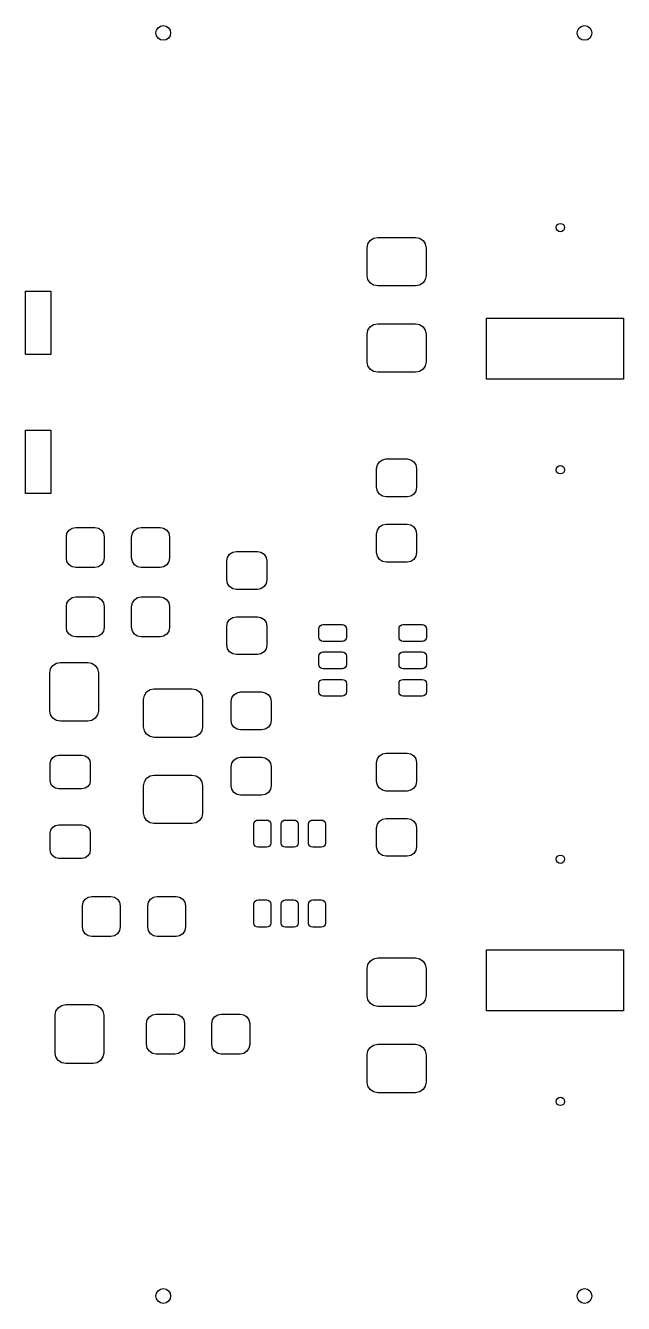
# Model space of a CAD drawing. Extents: x 4.96 to 6.65, y -4.14 to -2.94.
# Drawn here: x 6.089 to 6.648, y -4.138 to -2.943 of the extents above; entities that cross this region are included whole.
import ezdxf

# ---------------------------------------------------------------- set-up
doc = ezdxf.new("R2010")
doc.units = 0
doc.header["$MEASUREMENT"] = 0
doc.layers.add('BLACK', color=7, linetype='CONTINUOUS')

msp = doc.modelspace()

# ---------------------------------------------------------------- linework, layer by layer
at = {"layer": 'BLACK', "linetype": 'CONTINUOUS'}
for p, q in [((6.4116, -3.1438), (6.4148, -3.1417)), ((6.4148, -3.1417), (6.4186, -3.1409)), ((6.4186, -3.1409), (6.454, -3.1409)), ((6.454, -3.1409), (6.4578, -3.1417)), ((6.4578, -3.1417), (6.461, -3.1438)), ((6.4087, -3.1508), (6.4095, -3.147)), ((6.4087, -3.1764), (6.4087, -3.1508)), ((6.4095, -3.147), (6.4116, -3.1438)), ((6.461, -3.1438), (6.4631, -3.147)), ((6.4631, -3.147), (6.4639, -3.1508)), ((6.4639, -3.1508), (6.4639, -3.1764)), ((6.4095, -3.1801), (6.4087, -3.1764)), ((6.4639, -3.1764), (6.4631, -3.1801)), ((6.4116, -3.1833), (6.4095, -3.1801)), ((6.4148, -3.1855), (6.4116, -3.1833)), ((6.4186, -3.1862), (6.4148, -3.1855)), ((6.454, -3.1862), (6.4186, -3.1862)), ((6.4578, -3.1855), (6.454, -3.1862)), ((6.461, -3.1833), (6.4578, -3.1855)), ((6.4631, -3.1801), (6.461, -3.1833)), ((6.0895, -3.2503), (6.0895, -3.1912)), ((6.0895, -3.1912), (6.1131, -3.1912)), ((6.1131, -3.1912), (6.1131, -3.2503)), ((6.4095, -3.2277), (6.4116, -3.2245)), ((6.4116, -3.2245), (6.4148, -3.2224)), ((6.4148, -3.2224), (6.4186, -3.2216)), ((6.4186, -3.2216), (6.454, -3.2216)), ((6.454, -3.2216), (6.4578, -3.2224)), ((6.4578, -3.2224), (6.461, -3.2245)), ((6.461, -3.2245), (6.4631, -3.2277)), ((6.5203, -3.2735), (6.5203, -3.2164)), ((6.5203, -3.2164), (6.6482, -3.2164)), ((6.6482, -3.2164), (6.6482, -3.2735)), ((6.4087, -3.2315), (6.4095, -3.2277)), ((6.4087, -3.2571), (6.4087, -3.2315)), ((6.4631, -3.2277), (6.4639, -3.2315)), ((6.4639, -3.2315), (6.4639, -3.2571)), ((6.1131, -3.2503), (6.0895, -3.2503)), ((6.4095, -3.2608), (6.4087, -3.2571)), ((6.4116, -3.264), (6.4095, -3.2608)), ((6.4631, -3.2608), (6.461, -3.264)), ((6.4639, -3.2571), (6.4631, -3.2608)), ((6.4148, -3.2662), (6.4116, -3.264)), ((6.4186, -3.2669), (6.4148, -3.2662)), ((6.454, -3.2669), (6.4186, -3.2669)), ((6.4578, -3.2662), (6.454, -3.2669)), ((6.461, -3.264), (6.4578, -3.2662)), ((6.6482, -3.2735), (6.5203, -3.2735)), ((6.0895, -3.3802), (6.0895, -3.3211)), ((6.0895, -3.3211), (6.1131, -3.3211)), ((6.1131, -3.3211), (6.1131, -3.3802)), ((6.4176, -3.3569), (6.4183, -3.3535)), ((6.4176, -3.3746), (6.4176, -3.3569)), ((6.4183, -3.3535), (6.4202, -3.3506)), ((6.4202, -3.3506), (6.4231, -3.3487)), ((6.4231, -3.3487), (6.4265, -3.348)), ((6.4265, -3.348), (6.4461, -3.348)), ((6.4461, -3.348), (6.4495, -3.3487)), ((6.4495, -3.3487), (6.4524, -3.3506)), ((6.4524, -3.3506), (6.4543, -3.3535)), ((6.4543, -3.3535), (6.455, -3.3569)), ((6.455, -3.3569), (6.455, -3.3746)), ((6.1131, -3.3802), (6.0895, -3.3802)), ((6.4183, -3.378), (6.4176, -3.3746)), ((6.4202, -3.3809), (6.4183, -3.378)), ((6.4231, -3.3828), (6.4202, -3.3809)), ((6.4524, -3.3809), (6.4495, -3.3828)), ((6.4543, -3.378), (6.4524, -3.3809)), ((6.455, -3.3746), (6.4543, -3.378)), ((6.4265, -3.3835), (6.4231, -3.3828)), ((6.4461, -3.3835), (6.4265, -3.3835)), ((6.4495, -3.3828), (6.4461, -3.3835)), ((6.1282, -3.4175), (6.1302, -3.4146)), ((6.1302, -3.4146), (6.133, -3.4127)), ((6.133, -3.4127), (6.1364, -3.412)), ((6.1364, -3.412), (6.1541, -3.412)), ((6.1541, -3.412), (6.1575, -3.4127)), ((6.1575, -3.4127), (6.1604, -3.4146)), ((6.1604, -3.4146), (6.1623, -3.4175)), ((6.1893, -3.4175), (6.1912, -3.4146)), ((6.1912, -3.4146), (6.1941, -3.4127)), ((6.1941, -3.4127), (6.1974, -3.412)), ((6.1974, -3.412), (6.2152, -3.412)), ((6.2152, -3.412), (6.2185, -3.4127)), ((6.2185, -3.4127), (6.2214, -3.4146)), ((6.2214, -3.4146), (6.2233, -3.4175)), ((6.4176, -3.4179), (6.4183, -3.4145)), ((6.4183, -3.4145), (6.4202, -3.4116)), ((6.4202, -3.4116), (6.4231, -3.4097)), ((6.4231, -3.4097), (6.4265, -3.4091)), ((6.4265, -3.4091), (6.4461, -3.4091)), ((6.4461, -3.4091), (6.4495, -3.4097)), ((6.4495, -3.4097), (6.4524, -3.4116)), ((6.4524, -3.4116), (6.4543, -3.4145)), ((6.4543, -3.4145), (6.455, -3.4179)), ((6.1276, -3.4209), (6.1282, -3.4175)), ((6.1276, -3.4406), (6.1276, -3.4209)), ((6.1623, -3.4175), (6.163, -3.4209)), ((6.163, -3.4209), (6.163, -3.4406)), ((6.1886, -3.4209), (6.1893, -3.4175)), ((6.1886, -3.4406), (6.1886, -3.4209)), ((6.2233, -3.4175), (6.224, -3.4209)), ((6.224, -3.4209), (6.224, -3.4406)), ((6.4176, -3.4356), (6.4176, -3.4179)), ((6.455, -3.4179), (6.455, -3.4356)), ((6.1282, -3.444), (6.1276, -3.4406)), ((6.163, -3.4406), (6.1623, -3.444)), ((6.1893, -3.444), (6.1886, -3.4406)), ((6.224, -3.4406), (6.2233, -3.444)), ((6.2776, -3.4434), (6.2783, -3.44)), ((6.2783, -3.44), (6.2802, -3.4371)), ((6.2802, -3.4371), (6.2831, -3.4352)), ((6.2831, -3.4352), (6.2865, -3.4345)), ((6.2865, -3.4345), (6.3061, -3.4345)), ((6.3061, -3.4345), (6.3095, -3.4352)), ((6.3095, -3.4352), (6.3124, -3.4371)), ((6.3124, -3.4371), (6.3143, -3.44)), ((6.3143, -3.44), (6.315, -3.4434)), ((6.4183, -3.439), (6.4176, -3.4356)), ((6.4202, -3.4419), (6.4183, -3.439)), ((6.4543, -3.439), (6.4524, -3.4419)), ((6.455, -3.4356), (6.4543, -3.439)), ((6.1302, -3.4469), (6.1282, -3.444)), ((6.133, -3.4488), (6.1302, -3.4469)), ((6.1364, -3.4494), (6.133, -3.4488)), ((6.1541, -3.4494), (6.1364, -3.4494)), ((6.1575, -3.4488), (6.1541, -3.4494)), ((6.1604, -3.4469), (6.1575, -3.4488)), ((6.1623, -3.444), (6.1604, -3.4469)), ((6.1912, -3.4469), (6.1893, -3.444)), ((6.1941, -3.4488), (6.1912, -3.4469)), ((6.1974, -3.4494), (6.1941, -3.4488)), ((6.2152, -3.4494), (6.1974, -3.4494)), ((6.2185, -3.4488), (6.2152, -3.4494)), ((6.2214, -3.4469), (6.2185, -3.4488)), ((6.2233, -3.444), (6.2214, -3.4469)), ((6.2776, -3.4611), (6.2776, -3.4434)), ((6.315, -3.4434), (6.315, -3.4611)), ((6.4231, -3.4438), (6.4202, -3.4419)), ((6.4265, -3.4445), (6.4231, -3.4438)), ((6.4461, -3.4445), (6.4265, -3.4445)), ((6.4495, -3.4438), (6.4461, -3.4445)), ((6.4524, -3.4419), (6.4495, -3.4438)), ((6.2783, -3.4645), (6.2776, -3.4611)), ((6.2802, -3.4674), (6.2783, -3.4645)), ((6.3143, -3.4645), (6.3124, -3.4674)), ((6.315, -3.4611), (6.3143, -3.4645)), ((6.133, -3.4777), (6.1364, -3.477)), ((6.1364, -3.477), (6.1541, -3.477)), ((6.1541, -3.477), (6.1575, -3.4777)), ((6.1941, -3.4777), (6.1974, -3.477)), ((6.1974, -3.477), (6.2152, -3.477)), ((6.2152, -3.477), (6.2185, -3.4777)), ((6.2831, -3.4693), (6.2802, -3.4674)), ((6.2865, -3.47), (6.2831, -3.4693)), ((6.3061, -3.47), (6.2865, -3.47)), ((6.3095, -3.4693), (6.3061, -3.47)), ((6.3124, -3.4674), (6.3095, -3.4693)), ((6.1276, -3.4859), (6.1282, -3.4825)), ((6.1276, -3.5056), (6.1276, -3.4859)), ((6.1282, -3.4825), (6.1302, -3.4796)), ((6.1302, -3.4796), (6.133, -3.4777)), ((6.1575, -3.4777), (6.1604, -3.4796)), ((6.1604, -3.4796), (6.1623, -3.4825)), ((6.1623, -3.4825), (6.163, -3.4859)), ((6.163, -3.4859), (6.163, -3.5056)), ((6.1886, -3.4859), (6.1893, -3.4825)), ((6.1886, -3.5056), (6.1886, -3.4859)), ((6.1893, -3.4825), (6.1912, -3.4796)), ((6.1912, -3.4796), (6.1941, -3.4777)), ((6.2185, -3.4777), (6.2214, -3.4796)), ((6.2214, -3.4796), (6.2233, -3.4825)), ((6.2233, -3.4825), (6.224, -3.4859)), ((6.224, -3.4859), (6.224, -3.5056)), ((6.2783, -3.501), (6.2802, -3.4981)), ((6.2802, -3.4981), (6.2831, -3.4962)), ((6.2831, -3.4962), (6.2865, -3.4955)), ((6.2865, -3.4955), (6.3061, -3.4955)), ((6.3061, -3.4955), (6.3095, -3.4962)), ((6.3095, -3.4962), (6.3124, -3.4981)), ((6.3124, -3.4981), (6.3143, -3.501)), ((6.1282, -3.509), (6.1276, -3.5056)), ((6.1302, -3.5119), (6.1282, -3.509)), ((6.133, -3.5138), (6.1302, -3.5119)), ((6.1604, -3.5119), (6.1575, -3.5138)), ((6.1623, -3.509), (6.1604, -3.5119)), ((6.163, -3.5056), (6.1623, -3.509)), ((6.1893, -3.509), (6.1886, -3.5056)), ((6.1912, -3.5119), (6.1893, -3.509)), ((6.1941, -3.5138), (6.1912, -3.5119)), ((6.2214, -3.5119), (6.2185, -3.5138)), ((6.2233, -3.509), (6.2214, -3.5119)), ((6.224, -3.5056), (6.2233, -3.509)), ((6.2776, -3.5044), (6.2783, -3.501)), ((6.2776, -3.5221), (6.2776, -3.5044)), ((6.3143, -3.501), (6.315, -3.5044)), ((6.315, -3.5044), (6.315, -3.5221)), ((6.3637, -3.5068), (6.364, -3.5053)), ((6.3637, -3.5147), (6.3637, -3.5068)), ((6.364, -3.5053), (6.3649, -3.504)), ((6.3649, -3.504), (6.3661, -3.5032)), ((6.3661, -3.5032), (6.3676, -3.5029)), ((6.3676, -3.5029), (6.3854, -3.5029)), ((6.3854, -3.5029), (6.3869, -3.5032)), ((6.3869, -3.5032), (6.3881, -3.504)), ((6.3881, -3.504), (6.389, -3.5053)), ((6.389, -3.5053), (6.3893, -3.5068)), ((6.3893, -3.5068), (6.3893, -3.5147)), ((6.4385, -3.5068), (6.4388, -3.5053)), ((6.4385, -3.5147), (6.4385, -3.5068)), ((6.4388, -3.5053), (6.4397, -3.504)), ((6.4397, -3.504), (6.4409, -3.5032)), ((6.4409, -3.5032), (6.4424, -3.5029)), ((6.4424, -3.5029), (6.4602, -3.5029)), ((6.4602, -3.5029), (6.4617, -3.5032)), ((6.4617, -3.5032), (6.4629, -3.504)), ((6.4629, -3.504), (6.4638, -3.5053)), ((6.4638, -3.5053), (6.4641, -3.5068)), ((6.4641, -3.5068), (6.4641, -3.5147)), ((6.1364, -3.5144), (6.133, -3.5138)), ((6.1541, -3.5144), (6.1364, -3.5144)), ((6.1575, -3.5138), (6.1541, -3.5144)), ((6.1974, -3.5144), (6.1941, -3.5138)), ((6.2152, -3.5144), (6.1974, -3.5144)), ((6.2185, -3.5138), (6.2152, -3.5144)), ((6.2783, -3.5255), (6.2776, -3.5221)), ((6.315, -3.5221), (6.3143, -3.5255)), ((6.364, -3.5162), (6.3637, -3.5147)), ((6.3649, -3.5175), (6.364, -3.5162)), ((6.3661, -3.5183), (6.3649, -3.5175)), ((6.3676, -3.5186), (6.3661, -3.5183)), ((6.3854, -3.5186), (6.3676, -3.5186)), ((6.3869, -3.5183), (6.3854, -3.5186)), ((6.3881, -3.5175), (6.3869, -3.5183)), ((6.389, -3.5162), (6.3881, -3.5175)), ((6.3893, -3.5147), (6.389, -3.5162)), ((6.4388, -3.5162), (6.4385, -3.5147)), ((6.4397, -3.5175), (6.4388, -3.5162)), ((6.4409, -3.5183), (6.4397, -3.5175)), ((6.4424, -3.5186), (6.4409, -3.5183)), ((6.4602, -3.5186), (6.4424, -3.5186)), ((6.4617, -3.5183), (6.4602, -3.5186)), ((6.4629, -3.5175), (6.4617, -3.5183)), ((6.4638, -3.5162), (6.4629, -3.5175)), ((6.4641, -3.5147), (6.4638, -3.5162)), ((6.2802, -3.5284), (6.2783, -3.5255)), ((6.2831, -3.5303), (6.2802, -3.5284)), ((6.2865, -3.531), (6.2831, -3.5303)), ((6.3061, -3.531), (6.2865, -3.531)), ((6.3095, -3.5303), (6.3061, -3.531)), ((6.3124, -3.5284), (6.3095, -3.5303)), ((6.3143, -3.5255), (6.3124, -3.5284)), ((6.3637, -3.5324), (6.364, -3.5309)), ((6.3637, -3.5403), (6.3637, -3.5324)), ((6.364, -3.5309), (6.3649, -3.5296)), ((6.3649, -3.5296), (6.3661, -3.5288)), ((6.3661, -3.5288), (6.3676, -3.5285)), ((6.3676, -3.5285), (6.3854, -3.5285)), ((6.3854, -3.5285), (6.3869, -3.5288)), ((6.3869, -3.5288), (6.3881, -3.5296)), ((6.3881, -3.5296), (6.389, -3.5309)), ((6.389, -3.5309), (6.3893, -3.5324)), ((6.3893, -3.5324), (6.3893, -3.5403)), ((6.4385, -3.5324), (6.4388, -3.5309)), ((6.4385, -3.5403), (6.4385, -3.5324)), ((6.4388, -3.5309), (6.4397, -3.5296)), ((6.4397, -3.5296), (6.4409, -3.5288)), ((6.4409, -3.5288), (6.4424, -3.5285)), ((6.4424, -3.5285), (6.4602, -3.5285)), ((6.4602, -3.5285), (6.4617, -3.5288)), ((6.4617, -3.5288), (6.4629, -3.5296)), ((6.4629, -3.5296), (6.4638, -3.5309)), ((6.4638, -3.5309), (6.4641, -3.5324)), ((6.4641, -3.5324), (6.4641, -3.5403)), ((6.1122, -3.548), (6.1129, -3.5443)), ((6.1122, -3.5835), (6.1122, -3.548)), ((6.1129, -3.5443), (6.1151, -3.5411)), ((6.1151, -3.5411), (6.1183, -3.5389)), ((6.1183, -3.5389), (6.122, -3.5382)), ((6.122, -3.5382), (6.1476, -3.5382)), ((6.1476, -3.5382), (6.1514, -3.5389)), ((6.1514, -3.5389), (6.1546, -3.5411)), ((6.1546, -3.5411), (6.1567, -3.5443)), ((6.1567, -3.5443), (6.1575, -3.548)), ((6.1575, -3.548), (6.1575, -3.5835)), ((6.364, -3.5418), (6.3637, -3.5403)), ((6.3649, -3.5431), (6.364, -3.5418)), ((6.3661, -3.5439), (6.3649, -3.5431)), ((6.3676, -3.5442), (6.3661, -3.5439)), ((6.3854, -3.5442), (6.3676, -3.5442)), ((6.3869, -3.5439), (6.3854, -3.5442)), ((6.3881, -3.5431), (6.3869, -3.5439)), ((6.389, -3.5418), (6.3881, -3.5431)), ((6.3893, -3.5403), (6.389, -3.5418)), ((6.4388, -3.5418), (6.4385, -3.5403)), ((6.4397, -3.5431), (6.4388, -3.5418)), ((6.4409, -3.5439), (6.4397, -3.5431)), ((6.4424, -3.5442), (6.4409, -3.5439)), ((6.4602, -3.5442), (6.4424, -3.5442)), ((6.4617, -3.5439), (6.4602, -3.5442)), ((6.4629, -3.5431), (6.4617, -3.5439)), ((6.4638, -3.5418), (6.4629, -3.5431)), ((6.4641, -3.5403), (6.4638, -3.5418)), ((6.3637, -3.558), (6.364, -3.5565)), ((6.3637, -3.5659), (6.3637, -3.558)), ((6.364, -3.5565), (6.3649, -3.5552)), ((6.3649, -3.5552), (6.3661, -3.5544)), ((6.3661, -3.5544), (6.3676, -3.5541)), ((6.3676, -3.5541), (6.3854, -3.5541)), ((6.3854, -3.5541), (6.3869, -3.5544)), ((6.3869, -3.5544), (6.3881, -3.5552)), ((6.3881, -3.5552), (6.389, -3.5565)), ((6.389, -3.5565), (6.3893, -3.558)), ((6.3893, -3.558), (6.3893, -3.5659)), ((6.4385, -3.558), (6.4388, -3.5565)), ((6.4385, -3.5659), (6.4385, -3.558)), ((6.4388, -3.5565), (6.4397, -3.5552)), ((6.4397, -3.5552), (6.4409, -3.5544)), ((6.4409, -3.5544), (6.4424, -3.5541)), ((6.4424, -3.5541), (6.4602, -3.5541)), ((6.4602, -3.5541), (6.4617, -3.5544)), ((6.4617, -3.5544), (6.4629, -3.5552)), ((6.4629, -3.5552), (6.4638, -3.5565)), ((6.4638, -3.5565), (6.4641, -3.558)), ((6.4641, -3.558), (6.4641, -3.5659)), ((6.1997, -3.5728), (6.2005, -3.5691)), ((6.2005, -3.5691), (6.2026, -3.5659)), ((6.2026, -3.5659), (6.2058, -3.5637)), ((6.2058, -3.5637), (6.2096, -3.563)), ((6.2096, -3.563), (6.245, -3.563)), ((6.245, -3.563), (6.2488, -3.5637)), ((6.2488, -3.5637), (6.252, -3.5659)), ((6.252, -3.5659), (6.2541, -3.5691)), ((6.2541, -3.5691), (6.2549, -3.5728)), ((6.2816, -3.5748), (6.2823, -3.5714)), ((6.2823, -3.5714), (6.2842, -3.5685)), ((6.2842, -3.5685), (6.2871, -3.5666)), ((6.2871, -3.5666), (6.2905, -3.5659)), ((6.2905, -3.5659), (6.3101, -3.5659)), ((6.3101, -3.5659), (6.3135, -3.5666)), ((6.3135, -3.5666), (6.3164, -3.5685)), ((6.3164, -3.5685), (6.3183, -3.5714)), ((6.3183, -3.5714), (6.319, -3.5748)), ((6.364, -3.5674), (6.3637, -3.5659)), ((6.3649, -3.5687), (6.364, -3.5674)), ((6.3661, -3.5695), (6.3649, -3.5687)), ((6.3676, -3.5698), (6.3661, -3.5695)), ((6.3854, -3.5698), (6.3676, -3.5698)), ((6.3869, -3.5695), (6.3854, -3.5698)), ((6.3881, -3.5687), (6.3869, -3.5695)), ((6.389, -3.5674), (6.3881, -3.5687)), ((6.3893, -3.5659), (6.389, -3.5674)), ((6.4388, -3.5674), (6.4385, -3.5659)), ((6.4397, -3.5687), (6.4388, -3.5674)), ((6.4409, -3.5695), (6.4397, -3.5687)), ((6.4424, -3.5698), (6.4409, -3.5695)), ((6.4602, -3.5698), (6.4424, -3.5698)), ((6.4617, -3.5695), (6.4602, -3.5698)), ((6.4629, -3.5687), (6.4617, -3.5695)), ((6.4638, -3.5674), (6.4629, -3.5687)), ((6.4641, -3.5659), (6.4638, -3.5674)), ((6.1129, -3.5872), (6.1122, -3.5835)), ((6.1575, -3.5835), (6.1567, -3.5872)), ((6.1997, -3.5984), (6.1997, -3.5728)), ((6.2549, -3.5728), (6.2549, -3.5984)), ((6.2816, -3.5925), (6.2816, -3.5748)), ((6.319, -3.5748), (6.319, -3.5925)), ((6.1151, -3.5904), (6.1129, -3.5872)), ((6.1183, -3.5926), (6.1151, -3.5904)), ((6.122, -3.5933), (6.1183, -3.5926)), ((6.1476, -3.5933), (6.122, -3.5933)), ((6.1514, -3.5926), (6.1476, -3.5933)), ((6.1546, -3.5904), (6.1514, -3.5926)), ((6.1567, -3.5872), (6.1546, -3.5904)), ((6.2823, -3.5959), (6.2816, -3.5925)), ((6.2842, -3.5988), (6.2823, -3.5959)), ((6.3183, -3.5959), (6.3164, -3.5988)), ((6.319, -3.5925), (6.3183, -3.5959)), ((6.2005, -3.6022), (6.1997, -3.5984)), ((6.2026, -3.6054), (6.2005, -3.6022)), ((6.2058, -3.6075), (6.2026, -3.6054)), ((6.2096, -3.6083), (6.2058, -3.6075)), ((6.245, -3.6083), (6.2096, -3.6083)), ((6.2488, -3.6075), (6.245, -3.6083)), ((6.252, -3.6054), (6.2488, -3.6075)), ((6.2541, -3.6022), (6.252, -3.6054)), ((6.2549, -3.5984), (6.2541, -3.6022)), ((6.2871, -3.6007), (6.2842, -3.5988)), ((6.2905, -3.6014), (6.2871, -3.6007)), ((6.3101, -3.6014), (6.2905, -3.6014)), ((6.3135, -3.6007), (6.3101, -3.6014)), ((6.3164, -3.5988), (6.3135, -3.6007)), ((6.1126, -3.6329), (6.1132, -3.6299)), ((6.1132, -3.6299), (6.1149, -3.6273)), ((6.1149, -3.6273), (6.1175, -3.6256)), ((6.1175, -3.6256), (6.1205, -3.625)), ((6.1205, -3.625), (6.1421, -3.625)), ((6.1421, -3.625), (6.1451, -3.6256)), ((6.1451, -3.6256), (6.1477, -3.6273)), ((6.1477, -3.6273), (6.1494, -3.6299)), ((6.1494, -3.6299), (6.15, -3.6329)), ((6.2816, -3.6358), (6.2823, -3.6324)), ((6.2823, -3.6324), (6.2842, -3.6296)), ((6.2842, -3.6296), (6.2871, -3.6276)), ((6.2871, -3.6276), (6.2905, -3.627)), ((6.2905, -3.627), (6.3101, -3.627)), ((6.3101, -3.627), (6.3135, -3.6276)), ((6.3135, -3.6276), (6.3164, -3.6296)), ((6.3164, -3.6296), (6.3183, -3.6324)), ((6.3183, -3.6324), (6.319, -3.6358)), ((6.4176, -3.6319), (6.4183, -3.6285)), ((6.4176, -3.6496), (6.4176, -3.6319)), ((6.4183, -3.6285), (6.4202, -3.6256)), ((6.4202, -3.6256), (6.4231, -3.6237)), ((6.4231, -3.6237), (6.4265, -3.623)), ((6.4265, -3.623), (6.4461, -3.623)), ((6.4461, -3.623), (6.4495, -3.6237)), ((6.4495, -3.6237), (6.4524, -3.6256)), ((6.4524, -3.6256), (6.4543, -3.6285)), ((6.4543, -3.6285), (6.455, -3.6319)), ((6.455, -3.6319), (6.455, -3.6496)), ((6.1126, -3.6487), (6.1126, -3.6329)), ((6.15, -3.6329), (6.15, -3.6487)), ((6.2058, -3.6444), (6.2096, -3.6437)), ((6.2096, -3.6437), (6.245, -3.6437)), ((6.245, -3.6437), (6.2488, -3.6444)), ((6.2816, -3.6535), (6.2816, -3.6358)), ((6.319, -3.6358), (6.319, -3.6535)), ((6.1132, -3.6517), (6.1126, -3.6487)), ((6.1149, -3.6542), (6.1132, -3.6517)), ((6.1175, -3.6559), (6.1149, -3.6542)), ((6.1205, -3.6565), (6.1175, -3.6559)), ((6.1451, -3.6559), (6.1421, -3.6565)), ((6.1477, -3.6542), (6.1451, -3.6559)), ((6.1494, -3.6517), (6.1477, -3.6542)), ((6.15, -3.6487), (6.1494, -3.6517)), ((6.1997, -3.6535), (6.2005, -3.6498)), ((6.1997, -3.6791), (6.1997, -3.6535)), ((6.2005, -3.6498), (6.2026, -3.6466)), ((6.2026, -3.6466), (6.2058, -3.6444)), ((6.2488, -3.6444), (6.252, -3.6466)), ((6.252, -3.6466), (6.2541, -3.6498)), ((6.2541, -3.6498), (6.2549, -3.6535)), ((6.2549, -3.6535), (6.2549, -3.6791)), ((6.2823, -3.6569), (6.2816, -3.6535)), ((6.319, -3.6535), (6.3183, -3.6569)), ((6.4183, -3.653), (6.4176, -3.6496)), ((6.4202, -3.6559), (6.4183, -3.653)), ((6.4231, -3.6578), (6.4202, -3.6559)), ((6.4524, -3.6559), (6.4495, -3.6578)), ((6.4543, -3.653), (6.4524, -3.6559)), ((6.455, -3.6496), (6.4543, -3.653)), ((6.1421, -3.6565), (6.1205, -3.6565)), ((6.2842, -3.6598), (6.2823, -3.6569)), ((6.2871, -3.6617), (6.2842, -3.6598)), ((6.2905, -3.6624), (6.2871, -3.6617)), ((6.3101, -3.6624), (6.2905, -3.6624)), ((6.3135, -3.6617), (6.3101, -3.6624)), ((6.3164, -3.6598), (6.3135, -3.6617)), ((6.3183, -3.6569), (6.3164, -3.6598)), ((6.4265, -3.6585), (6.4231, -3.6578)), ((6.4461, -3.6585), (6.4265, -3.6585)), ((6.4495, -3.6578), (6.4461, -3.6585)), ((6.2005, -3.6829), (6.1997, -3.6791)), ((6.2549, -3.6791), (6.2541, -3.6829)), ((6.1149, -3.6923), (6.1175, -3.6906)), ((6.1175, -3.6906), (6.1205, -3.69)), ((6.1205, -3.69), (6.1421, -3.69)), ((6.1421, -3.69), (6.1451, -3.6906)), ((6.1451, -3.6906), (6.1477, -3.6923)), ((6.2026, -3.6861), (6.2005, -3.6829)), ((6.2058, -3.6882), (6.2026, -3.6861)), ((6.2096, -3.689), (6.2058, -3.6882)), ((6.245, -3.689), (6.2096, -3.689)), ((6.2488, -3.6882), (6.245, -3.689)), ((6.252, -3.6861), (6.2488, -3.6882)), ((6.2541, -3.6829), (6.252, -3.6861)), ((6.3028, -3.6895), (6.3031, -3.688)), ((6.3028, -3.7072), (6.3028, -3.6895)), ((6.3031, -3.688), (6.304, -3.6867)), ((6.304, -3.6867), (6.3053, -3.6859)), ((6.3053, -3.6859), (6.3068, -3.6856)), ((6.3068, -3.6856), (6.3146, -3.6856)), ((6.3146, -3.6856), (6.3162, -3.6859)), ((6.3162, -3.6859), (6.3174, -3.6867)), ((6.3174, -3.6867), (6.3183, -3.688)), ((6.3183, -3.688), (6.3186, -3.6895)), ((6.3186, -3.6895), (6.3186, -3.7072)), ((6.3284, -3.6895), (6.3287, -3.688)), ((6.3284, -3.7072), (6.3284, -3.6895)), ((6.3287, -3.688), (6.3296, -3.6867)), ((6.3296, -3.6867), (6.3309, -3.6859)), ((6.3309, -3.6859), (6.3324, -3.6856)), ((6.3324, -3.6856), (6.3402, -3.6856)), ((6.3402, -3.6856), (6.3417, -3.6859)), ((6.3417, -3.6859), (6.343, -3.6867)), ((6.343, -3.6867), (6.3439, -3.688)), ((6.3439, -3.688), (6.3442, -3.6895)), ((6.3442, -3.6895), (6.3442, -3.7072)), ((6.354, -3.6895), (6.3543, -3.688)), ((6.354, -3.7072), (6.354, -3.6895)), ((6.3543, -3.688), (6.3552, -3.6867)), ((6.3552, -3.6867), (6.3564, -3.6859)), ((6.3564, -3.6859), (6.358, -3.6856)), ((6.358, -3.6856), (6.3658, -3.6856)), ((6.3658, -3.6856), (6.3673, -3.6859)), ((6.3673, -3.6859), (6.3686, -3.6867)), ((6.3686, -3.6867), (6.3695, -3.688)), ((6.3695, -3.688), (6.3698, -3.6895)), ((6.3698, -3.6895), (6.3698, -3.7072)), ((6.4176, -3.6929), (6.4183, -3.6895)), ((6.4183, -3.6895), (6.4202, -3.6866)), ((6.4202, -3.6866), (6.4231, -3.6847)), ((6.4231, -3.6847), (6.4265, -3.6841)), ((6.4265, -3.6841), (6.4461, -3.6841)), ((6.4461, -3.6841), (6.4495, -3.6847)), ((6.4495, -3.6847), (6.4524, -3.6866)), ((6.4524, -3.6866), (6.4543, -3.6895)), ((6.4543, -3.6895), (6.455, -3.6929)), ((6.1126, -3.6979), (6.1132, -3.6949)), ((6.1126, -3.7136), (6.1126, -3.6979)), ((6.1132, -3.6949), (6.1149, -3.6923)), ((6.1477, -3.6923), (6.1494, -3.6949)), ((6.1494, -3.6949), (6.15, -3.6979)), ((6.15, -3.6979), (6.15, -3.7136)), ((6.4176, -3.7106), (6.4176, -3.6929)), ((6.455, -3.6929), (6.455, -3.7106)), ((6.1132, -3.7166), (6.1126, -3.7136)), ((6.15, -3.7136), (6.1494, -3.7166)), ((6.3031, -3.7087), (6.3028, -3.7072)), ((6.304, -3.71), (6.3031, -3.7087)), ((6.3053, -3.7108), (6.304, -3.71)), ((6.3068, -3.7111), (6.3053, -3.7108)), ((6.3146, -3.7111), (6.3068, -3.7111)), ((6.3162, -3.7108), (6.3146, -3.7111)), ((6.3174, -3.71), (6.3162, -3.7108)), ((6.3183, -3.7087), (6.3174, -3.71)), ((6.3186, -3.7072), (6.3183, -3.7087)), ((6.3287, -3.7087), (6.3284, -3.7072)), ((6.3296, -3.71), (6.3287, -3.7087)), ((6.3309, -3.7108), (6.3296, -3.71)), ((6.3324, -3.7111), (6.3309, -3.7108)), ((6.3402, -3.7111), (6.3324, -3.7111)), ((6.3417, -3.7108), (6.3402, -3.7111)), ((6.343, -3.71), (6.3417, -3.7108)), ((6.3439, -3.7087), (6.343, -3.71)), ((6.3442, -3.7072), (6.3439, -3.7087)), ((6.3543, -3.7087), (6.354, -3.7072)), ((6.3552, -3.71), (6.3543, -3.7087)), ((6.3564, -3.7108), (6.3552, -3.71)), ((6.358, -3.7111), (6.3564, -3.7108)), ((6.3658, -3.7111), (6.358, -3.7111)), ((6.3673, -3.7108), (6.3658, -3.7111)), ((6.3686, -3.71), (6.3673, -3.7108)), ((6.3695, -3.7087), (6.3686, -3.71)), ((6.3698, -3.7072), (6.3695, -3.7087)), ((6.4183, -3.714), (6.4176, -3.7106)), ((6.4202, -3.7169), (6.4183, -3.714)), ((6.4543, -3.714), (6.4524, -3.7169)), ((6.455, -3.7106), (6.4543, -3.714)), ((6.1149, -3.7192), (6.1132, -3.7166)), ((6.1175, -3.7209), (6.1149, -3.7192)), ((6.1205, -3.7215), (6.1175, -3.7209)), ((6.1421, -3.7215), (6.1205, -3.7215)), ((6.1451, -3.7209), (6.1421, -3.7215)), ((6.1477, -3.7192), (6.1451, -3.7209)), ((6.1494, -3.7166), (6.1477, -3.7192)), ((6.4231, -3.7188), (6.4202, -3.7169)), ((6.4265, -3.7195), (6.4231, -3.7188)), ((6.4461, -3.7195), (6.4265, -3.7195)), ((6.4495, -3.7188), (6.4461, -3.7195)), ((6.4524, -3.7169), (6.4495, -3.7188)), ((6.1426, -3.7659), (6.1432, -3.7625)), ((6.1432, -3.7625), (6.1452, -3.7596)), ((6.1452, -3.7596), (6.148, -3.7577)), ((6.148, -3.7577), (6.1514, -3.757)), ((6.1514, -3.757), (6.1691, -3.757)), ((6.1691, -3.757), (6.1725, -3.7577)), ((6.1725, -3.7577), (6.1754, -3.7596)), ((6.1754, -3.7596), (6.1773, -3.7625)), ((6.1773, -3.7625), (6.178, -3.7659)), ((6.2036, -3.7659), (6.2043, -3.7625)), ((6.2043, -3.7625), (6.2062, -3.7596)), ((6.2062, -3.7596), (6.2091, -3.7577)), ((6.2091, -3.7577), (6.2124, -3.757)), ((6.2124, -3.757), (6.2302, -3.757)), ((6.2302, -3.757), (6.2335, -3.7577)), ((6.2335, -3.7577), (6.2364, -3.7596)), ((6.2364, -3.7596), (6.2383, -3.7625)), ((6.2383, -3.7625), (6.239, -3.7659)), ((6.3028, -3.7643), (6.3031, -3.7628)), ((6.3031, -3.7628), (6.304, -3.7615)), ((6.304, -3.7615), (6.3053, -3.7607)), ((6.3053, -3.7607), (6.3068, -3.7604)), ((6.3068, -3.7604), (6.3146, -3.7604)), ((6.3146, -3.7604), (6.3162, -3.7607)), ((6.3162, -3.7607), (6.3174, -3.7615)), ((6.3174, -3.7615), (6.3183, -3.7628)), ((6.3183, -3.7628), (6.3186, -3.7643)), ((6.3284, -3.7643), (6.3287, -3.7628)), ((6.3287, -3.7628), (6.3296, -3.7615)), ((6.3296, -3.7615), (6.3309, -3.7607)), ((6.3309, -3.7607), (6.3324, -3.7604)), ((6.3324, -3.7604), (6.3402, -3.7604)), ((6.3402, -3.7604), (6.3417, -3.7607)), ((6.3417, -3.7607), (6.343, -3.7615)), ((6.343, -3.7615), (6.3439, -3.7628)), ((6.3439, -3.7628), (6.3442, -3.7643)), ((6.354, -3.7643), (6.3543, -3.7628)), ((6.3543, -3.7628), (6.3552, -3.7615)), ((6.3552, -3.7615), (6.3564, -3.7607)), ((6.3564, -3.7607), (6.358, -3.7604)), ((6.358, -3.7604), (6.3658, -3.7604)), ((6.3658, -3.7604), (6.3673, -3.7607)), ((6.3673, -3.7607), (6.3686, -3.7615)), ((6.3686, -3.7615), (6.3695, -3.7628)), ((6.3695, -3.7628), (6.3698, -3.7643)), ((6.1426, -3.7856), (6.1426, -3.7659)), ((6.178, -3.7659), (6.178, -3.7856)), ((6.2036, -3.7856), (6.2036, -3.7659)), ((6.239, -3.7659), (6.239, -3.7856)), ((6.3028, -3.782), (6.3028, -3.7643)), ((6.3186, -3.7643), (6.3186, -3.782)), ((6.3284, -3.782), (6.3284, -3.7643)), ((6.3442, -3.7643), (6.3442, -3.782)), ((6.354, -3.782), (6.354, -3.7643)), ((6.3698, -3.7643), (6.3698, -3.782)), ((6.1432, -3.789), (6.1426, -3.7856)), ((6.178, -3.7856), (6.1773, -3.789)), ((6.2043, -3.789), (6.2036, -3.7856)), ((6.239, -3.7856), (6.2383, -3.789)), ((6.3031, -3.7835), (6.3028, -3.782)), ((6.304, -3.7848), (6.3031, -3.7835)), ((6.3053, -3.7856), (6.304, -3.7848)), ((6.3068, -3.7859), (6.3053, -3.7856)), ((6.3146, -3.7859), (6.3068, -3.7859)), ((6.3162, -3.7856), (6.3146, -3.7859)), ((6.3174, -3.7848), (6.3162, -3.7856)), ((6.3183, -3.7835), (6.3174, -3.7848)), ((6.3186, -3.782), (6.3183, -3.7835)), ((6.3287, -3.7835), (6.3284, -3.782)), ((6.3296, -3.7848), (6.3287, -3.7835)), ((6.3309, -3.7856), (6.3296, -3.7848)), ((6.3324, -3.7859), (6.3309, -3.7856)), ((6.3402, -3.7859), (6.3324, -3.7859)), ((6.3417, -3.7856), (6.3402, -3.7859)), ((6.343, -3.7848), (6.3417, -3.7856)), ((6.3439, -3.7835), (6.343, -3.7848)), ((6.3442, -3.782), (6.3439, -3.7835)), ((6.3543, -3.7835), (6.354, -3.782)), ((6.3552, -3.7848), (6.3543, -3.7835)), ((6.3564, -3.7856), (6.3552, -3.7848)), ((6.358, -3.7859), (6.3564, -3.7856)), ((6.3658, -3.7859), (6.358, -3.7859)), ((6.3673, -3.7856), (6.3658, -3.7859)), ((6.3686, -3.7848), (6.3673, -3.7856)), ((6.3695, -3.7835), (6.3686, -3.7848)), ((6.3698, -3.782), (6.3695, -3.7835)), ((6.1452, -3.7919), (6.1432, -3.789)), ((6.148, -3.7938), (6.1452, -3.7919)), ((6.1514, -3.7944), (6.148, -3.7938)), ((6.1691, -3.7944), (6.1514, -3.7944)), ((6.1725, -3.7938), (6.1691, -3.7944)), ((6.1754, -3.7919), (6.1725, -3.7938)), ((6.1773, -3.789), (6.1754, -3.7919)), ((6.2062, -3.7919), (6.2043, -3.789)), ((6.2091, -3.7938), (6.2062, -3.7919)), ((6.2124, -3.7944), (6.2091, -3.7938)), ((6.2302, -3.7944), (6.2124, -3.7944)), ((6.2335, -3.7938), (6.2302, -3.7944)), ((6.2364, -3.7919), (6.2335, -3.7938)), ((6.2383, -3.789), (6.2364, -3.7919)), ((6.5203, -3.864), (6.5203, -3.8069)), ((6.5203, -3.8069), (6.6482, -3.8069)), ((6.6482, -3.8069), (6.6482, -3.864)), ((6.4087, -3.8244), (6.4095, -3.8207)), ((6.4095, -3.8207), (6.4116, -3.8175)), ((6.4116, -3.8175), (6.4148, -3.8153)), ((6.4148, -3.8153), (6.4186, -3.8146)), ((6.4186, -3.8146), (6.454, -3.8146)), ((6.454, -3.8146), (6.4578, -3.8153)), ((6.4578, -3.8153), (6.461, -3.8175)), ((6.461, -3.8175), (6.4631, -3.8207)), ((6.4631, -3.8207), (6.4639, -3.8244)), ((6.4087, -3.85), (6.4087, -3.8244)), ((6.4639, -3.8244), (6.4639, -3.85)), ((6.1201, -3.8611), (6.1233, -3.8589)), ((6.1233, -3.8589), (6.127, -3.8582)), ((6.127, -3.8582), (6.1526, -3.8582)), ((6.1526, -3.8582), (6.1564, -3.8589)), ((6.1564, -3.8589), (6.1596, -3.8611)), ((6.4095, -3.8538), (6.4087, -3.85)), ((6.4116, -3.857), (6.4095, -3.8538)), ((6.4148, -3.8591), (6.4116, -3.857)), ((6.4186, -3.8599), (6.4148, -3.8591)), ((6.4578, -3.8591), (6.454, -3.8599)), ((6.461, -3.857), (6.4578, -3.8591)), ((6.4631, -3.8538), (6.461, -3.857)), ((6.4639, -3.85), (6.4631, -3.8538)), ((6.1172, -3.868), (6.1179, -3.8643)), ((6.1172, -3.9035), (6.1172, -3.868)), ((6.1179, -3.8643), (6.1201, -3.8611)), ((6.1596, -3.8611), (6.1617, -3.8643)), ((6.1617, -3.8643), (6.1625, -3.868)), ((6.1625, -3.868), (6.1625, -3.9035)), ((6.2032, -3.8725), (6.2052, -3.8696)), ((6.2052, -3.8696), (6.208, -3.8677)), ((6.208, -3.8677), (6.2114, -3.867)), ((6.2114, -3.867), (6.2291, -3.867)), ((6.2291, -3.867), (6.2325, -3.8677)), ((6.2325, -3.8677), (6.2354, -3.8696)), ((6.2354, -3.8696), (6.2373, -3.8725)), ((6.2643, -3.8725), (6.2662, -3.8696)), ((6.2662, -3.8696), (6.2691, -3.8677)), ((6.2691, -3.8677), (6.2724, -3.867)), ((6.2724, -3.867), (6.2902, -3.867)), ((6.2902, -3.867), (6.2935, -3.8677)), ((6.2935, -3.8677), (6.2964, -3.8696)), ((6.2964, -3.8696), (6.2983, -3.8725)), ((6.454, -3.8599), (6.4186, -3.8599)), ((6.6482, -3.864), (6.5203, -3.864)), ((6.2026, -3.8759), (6.2032, -3.8725)), ((6.2026, -3.8956), (6.2026, -3.8759)), ((6.2373, -3.8725), (6.238, -3.8759)), ((6.238, -3.8759), (6.238, -3.8956)), ((6.2636, -3.8759), (6.2643, -3.8725)), ((6.2636, -3.8956), (6.2636, -3.8759)), ((6.2983, -3.8725), (6.299, -3.8759)), ((6.299, -3.8759), (6.299, -3.8956)), ((6.4148, -3.896), (6.4186, -3.8953)), ((6.4186, -3.8953), (6.454, -3.8953)), ((6.454, -3.8953), (6.4578, -3.896)), ((6.1179, -3.9072), (6.1172, -3.9035)), ((6.1201, -3.9104), (6.1179, -3.9072)), ((6.1617, -3.9072), (6.1596, -3.9104)), ((6.1625, -3.9035), (6.1617, -3.9072)), ((6.2032, -3.899), (6.2026, -3.8956)), ((6.2052, -3.9019), (6.2032, -3.899)), ((6.208, -3.9038), (6.2052, -3.9019)), ((6.2114, -3.9044), (6.208, -3.9038)), ((6.2291, -3.9044), (6.2114, -3.9044)), ((6.2325, -3.9038), (6.2291, -3.9044)), ((6.2354, -3.9019), (6.2325, -3.9038)), ((6.2373, -3.899), (6.2354, -3.9019)), ((6.238, -3.8956), (6.2373, -3.899)), ((6.2643, -3.899), (6.2636, -3.8956)), ((6.2662, -3.9019), (6.2643, -3.899)), ((6.2691, -3.9038), (6.2662, -3.9019)), ((6.2724, -3.9044), (6.2691, -3.9038)), ((6.2902, -3.9044), (6.2724, -3.9044)), ((6.2935, -3.9038), (6.2902, -3.9044)), ((6.2964, -3.9019), (6.2935, -3.9038)), ((6.2983, -3.899), (6.2964, -3.9019)), ((6.299, -3.8956), (6.2983, -3.899)), ((6.4087, -3.9051), (6.4095, -3.9014)), ((6.4087, -3.9307), (6.4087, -3.9051)), ((6.4095, -3.9014), (6.4116, -3.8982)), ((6.4116, -3.8982), (6.4148, -3.896)), ((6.4578, -3.896), (6.461, -3.8982)), ((6.461, -3.8982), (6.4631, -3.9014)), ((6.4631, -3.9014), (6.4639, -3.9051)), ((6.4639, -3.9051), (6.4639, -3.9307)), ((6.1233, -3.9126), (6.1201, -3.9104)), ((6.127, -3.9133), (6.1233, -3.9126)), ((6.1526, -3.9133), (6.127, -3.9133)), ((6.1564, -3.9126), (6.1526, -3.9133)), ((6.1596, -3.9104), (6.1564, -3.9126)), ((6.4095, -3.9345), (6.4087, -3.9307)), ((6.4639, -3.9307), (6.4631, -3.9345)), ((6.4116, -3.9377), (6.4095, -3.9345)), ((6.4148, -3.9398), (6.4116, -3.9377)), ((6.4186, -3.9406), (6.4148, -3.9398)), ((6.454, -3.9406), (6.4186, -3.9406)), ((6.4578, -3.9398), (6.454, -3.9406)), ((6.461, -3.9377), (6.4578, -3.9398)), ((6.4631, -3.9345), (6.461, -3.9377))]:
    msp.add_line(p, q, dxfattribs=at)
at = {"layer": 'BLACK'}
for centre, radius in [((6.2182, -2.9496), 0.00689), ((6.6119, -2.9496), 0.00689), ((6.5893, -3.1317), 0.00394), ((6.5893, -3.3581), 0.00394), ((6.5893, -3.7223), 0.00394), ((6.5893, -3.9487), 0.00394), ((6.2182, -4.1307), 0.00689), ((6.6119, -4.1307), 0.00689)]:
    msp.add_circle(centre, radius, dxfattribs=at)

doc.saveas('drawing.dxf')
